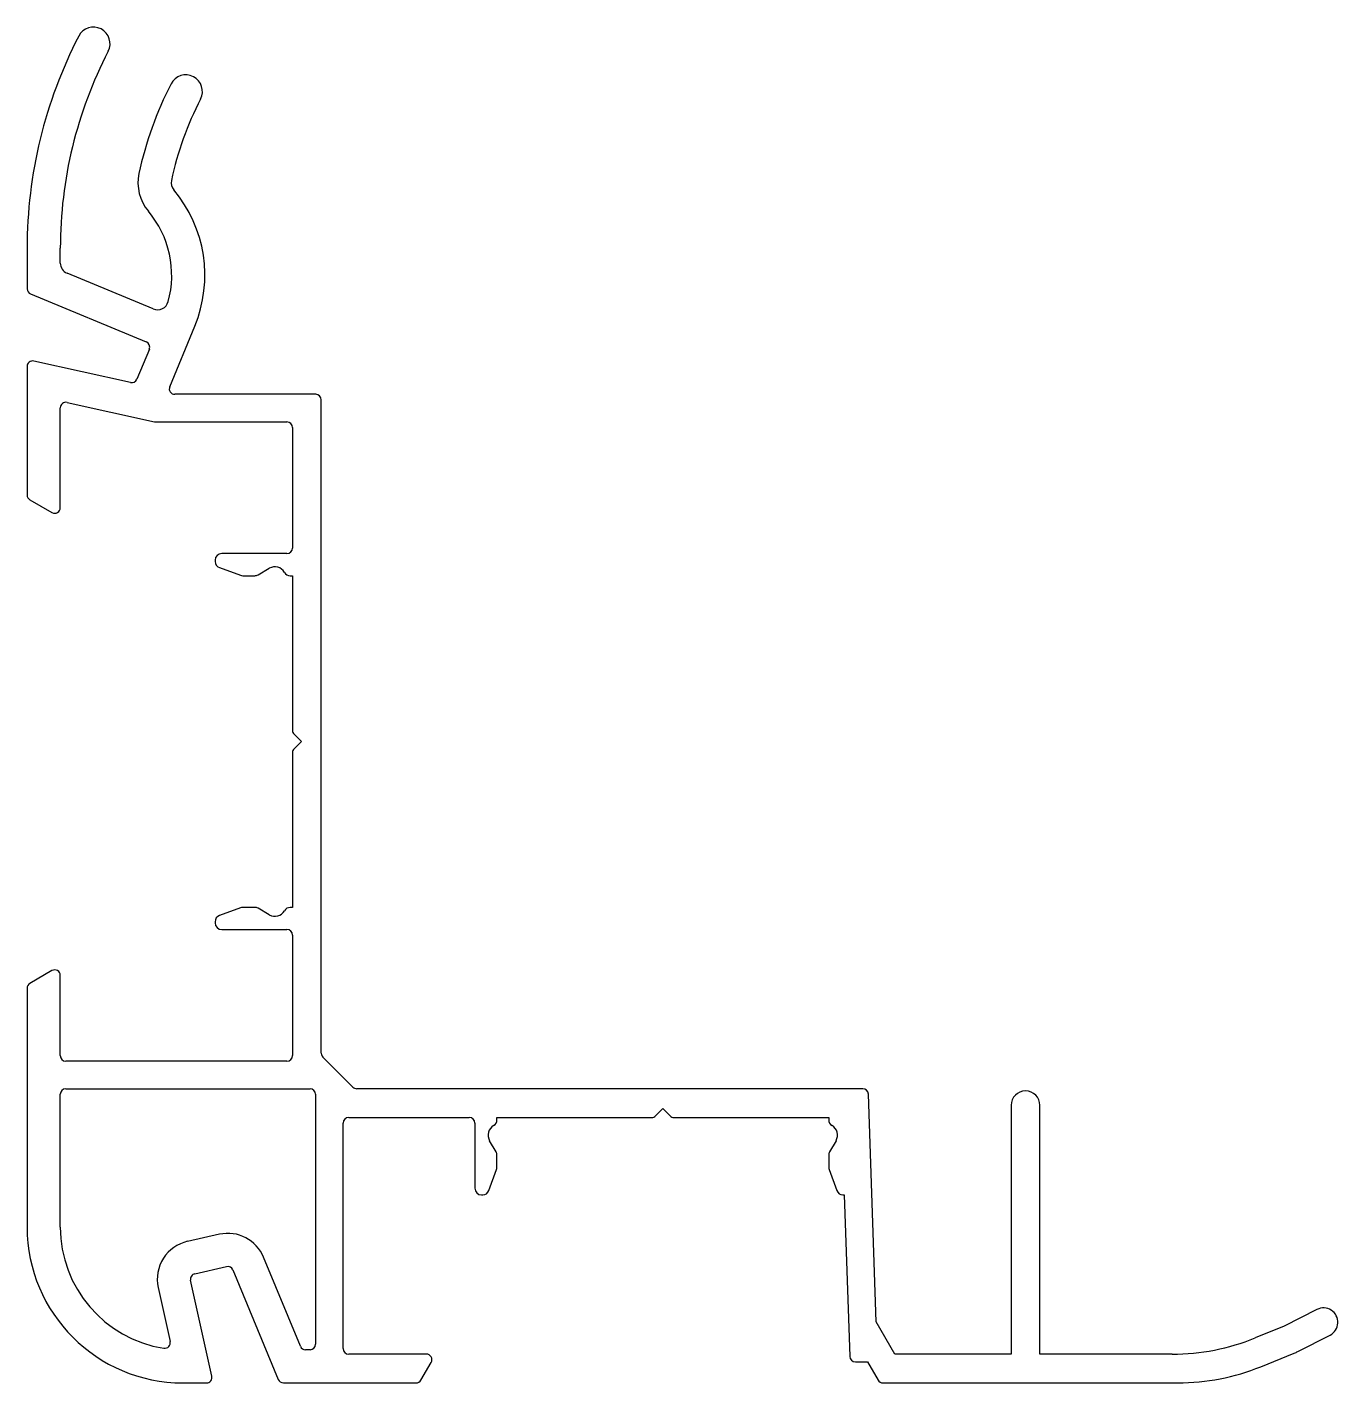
# Model space of a CAD drawing. Extents: x 3 to 62.3, y 1.7 to 63.
import ezdxf

# ---------------------------------------------------------------- set-up
doc = ezdxf.new("R2010")
doc.units = 0
doc.layers.get('0').update_dxf_attribs({"linetype": 'CONTINUOUS'})

msp = doc.modelspace()

# ---------------------------------------------------------------- linework, layer by layer
for p, q in [((3.034, 52.952), (3.034, 51.119)), ((4.534, 52.288), (4.534, 52.952)), ((8.738, 50.213), (4.843, 51.826)), ((3.189, 50.888), (8.424, 48.719)), ((9.481, 46.697), (10.615, 49.435)), ((7.711, 46.883), (3.338, 47.853)), ((8.56, 48.393), (7.996, 47.032)), ((3.034, 47.609), (3.034, 41.802)), ((4.838, 45.984), (8.793, 45.107)), ((16.084, 46.351), (9.712, 46.351)), ((16.334, 16.558), (16.334, 46.101)), ((4.534, 41.225), (4.534, 45.74)), ((8.847, 45.101), (14.784, 45.101)), ((15.034, 44.851), (15.034, 39.401)), ((3.159, 41.585), (4.159, 41.008)), ((11.534, 38.851), (11.534, 38.796)), ((14.784, 39.151), (11.834, 39.151)), ((11.732, 38.514), (12.68, 38.169)), ((12.783, 38.151), (13.327, 38.151)), ((13.477, 38.191), (13.984, 38.484)), ((14.927, 38.151), (15.034, 38.151)), ((15.034, 38.151), (15.034, 31.155)), ((15.107, 30.978), (15.434, 30.651)), ((15.434, 30.651), (15.107, 30.324)), ((15.034, 30.147), (15.034, 23.151)), ((12.68, 23.133), (11.732, 22.788)), ((13.327, 23.151), (12.783, 23.151)), ((13.984, 22.818), (13.477, 23.111)), ((15.034, 23.151), (14.927, 23.151)), ((11.534, 22.506), (11.534, 22.451)), ((11.834, 22.151), (14.784, 22.151)), ((15.034, 21.901), (15.034, 16.451)), ((4.159, 20.294), (3.159, 19.717)), ((4.534, 16.451), (4.534, 20.077)), ((3.034, 19.5), (3.034, 8.696)), ((14.784, 16.201), (4.784, 16.201)), ((17.761, 15.027), (16.407, 16.381)), ((4.784, 14.951), (15.826, 14.951)), ((40.818, 14.954), (17.938, 14.954)), ((41.427, 4.416), (41.068, 14.713)), ((4.534, 8.696), (4.534, 14.701)), ((16.076, 14.701), (16.076, 3.404)), ((47.526, 14.204), (47.526, 2.954)), ((48.826, 2.954), (48.826, 14.204)), ((17.576, 13.654), (23.026, 13.654)), ((24.276, 13.547), (24.276, 13.654)), ((24.276, 13.654), (31.273, 13.654)), ((31.449, 13.727), (31.776, 14.054)), ((31.776, 14.054), (32.103, 13.727)), ((32.28, 13.654), (39.276, 13.654)), ((39.276, 13.654), (39.276, 13.547)), ((17.326, 3.204), (17.326, 13.404)), ((23.276, 13.404), (23.276, 10.454)), ((24.236, 12.097), (23.943, 12.604)), ((39.609, 12.604), (39.316, 12.097)), ((24.276, 11.403), (24.276, 11.947)), ((39.276, 11.947), (39.276, 11.403)), ((23.913, 10.352), (24.258, 11.3)), ((39.294, 11.3), (39.64, 10.352)), ((23.576, 10.154), (23.631, 10.154)), ((39.921, 10.154), (39.976, 10.154)), ((39.976, 10.154), (40.231, 2.847)), ((11.729, 8.373), (10.291, 8.054)), ((10.616, 6.59), (12.054, 6.909)), ((12.339, 6.76), (14.39, 1.808)), ((15.392, 3.308), (13.725, 7.334)), ((11.386, 1.958), (10.426, 6.292)), ((8.961, 5.967), (9.503, 3.522)), ((61.352, 4.974), (59.869, 4.216)), ((42.271, 2.954), (41.427, 4.416)), ((59.869, 4.216), (58.56, 3.686)), ((60.487, 3.073), (61.943, 3.816)), ((15.826, 3.154), (15.623, 3.154)), ((21.087, 2.954), (17.576, 2.954)), ((20.842, 1.779), (21.304, 2.579)), ((40.481, 2.606), (41.029, 2.606)), ((41.029, 2.606), (41.506, 1.779)), ((47.526, 2.954), (42.271, 2.954)), ((54.804, 2.954), (48.826, 2.954)), ((58.813, 2.386), (60.328, 3)), ((10.076, 1.654), (11.142, 1.654)), ((14.621, 1.654), (20.625, 1.654)), ((41.723, 1.654), (55.058, 1.654))]:
    msp.add_line(p, q)
for centre, radius, start, end in [((23.932, 52.952), 20.898, 152.66384, 180), ((6.034, 62.204), 0.75, 332.66384, 152.66384), ((23.932, 52.952), 19.398, 152.66384, 180), ((10.209, 60.046), 0.75, 332.66384, 152.66384), ((23.932, 52.952), 16.198, 152.66384, 167.95497), ((23.932, 52.952), 14.698, 152.66384, 167.95497), ((10.047, 55.915), 2, 167.95497, 220.06006), ((10.047, 55.915), 0.5, 167.95497, 220.06006), ((5.072, 51.731), 6, 337.5, 40.06006), ((5.072, 51.731), 4.5, 344.68076, 40.06006), ((5.034, 52.288), 0.5, 180, 247.5), ((3.284, 51.119), 0.25, 180, 247.5), ((8.93, 50.675), 0.5, 247.5, 344.68076), ((8.329, 48.488), 0.25, 337.5, 67.5), ((3.284, 47.609), 0.25, 77.5, 180), ((7.765, 47.127), 0.25, 257.5, 337.5), ((9.712, 46.601), 0.25, 157.5, 270), ((4.784, 45.74), 0.25, 77.5, 180), ((16.084, 46.101), 0.25, 0, 90), ((8.847, 45.351), 0.25, 257.5, 270), ((14.784, 44.851), 0.25, 360, 90), ((3.284, 41.802), 0.25, 180, 240), ((4.284, 41.225), 0.25, 240, 360), ((14.784, 39.401), 0.25, 270, 0), ((11.834, 38.851), 0.3, 90, 180), ((11.834, 38.796), 0.3, 180, 250), ((12.783, 38.451), 0.3, 250, 270), ((13.327, 38.451), 0.3, 270, 300), ((14.234, 38.051), 0.5, 30, 120), ((14.927, 38.451), 0.3, 210, 270), ((15.284, 31.155), 0.25, 180, 225), ((15.284, 30.147), 0.25, 135, 180), ((11.834, 22.506), 0.3, 110, 180), ((12.783, 22.851), 0.3, 90, 110), ((13.327, 22.851), 0.3, 60, 90), ((14.234, 23.251), 0.5, 240, 330), ((14.927, 22.851), 0.3, 90, 150), ((11.834, 22.451), 0.3, 180, 270), ((14.784, 21.901), 0.25, 360, 90), ((4.284, 20.077), 0.25, 0, 120), ((3.284, 19.5), 0.25, 120, 180), ((16.584, 16.558), 0.25, 180, 225), ((4.784, 16.451), 0.25, 180, 270), ((14.784, 16.451), 0.25, 270, 0), ((4.784, 14.701), 0.25, 90, 180), ((15.826, 14.701), 0.25, 360, 90), ((17.938, 15.204), 0.25, 225, 270), ((40.818, 14.704), 0.25, 2, 90), ((48.176, 14.204), 0.65, 0, 180), ((17.576, 13.404), 0.25, 90, 180), ((23.026, 13.404), 0.25, 360, 90), ((23.976, 13.547), 0.3, 300, 360), ((31.273, 13.904), 0.25, 270, 315), ((32.28, 13.904), 0.25, 225, 270), ((39.576, 13.547), 0.3, 180, 240), ((24.376, 12.854), 0.5, 120, 210), ((39.176, 12.854), 0.5, 330, 60), ((23.976, 11.947), 0.3, 0, 30), ((39.576, 11.947), 0.3, 150, 180), ((23.976, 11.403), 0.3, 340, 0), ((39.576, 11.403), 0.3, 180, 200), ((23.576, 10.454), 0.3, 180, 270), ((23.631, 10.454), 0.3, 270, 340), ((39.921, 10.454), 0.3, 200, 270), ((10.076, 8.696), 7.042, 180, 270), ((10.076, 8.696), 5.542, 180, 261.11962), ((10.67, 6.346), 1.75, 102.5, 192.5), ((12.108, 6.664), 1.75, 22.5, 102.5), ((12.108, 6.664), 0.25, 22.5, 102.5), ((10.67, 6.346), 0.25, 102.5, 192.5), ((61.647, 4.395), 0.65, 297.05859, 117.05859), ((54.804, 12.954), 10, 270, 292.05859), ((9.259, 3.468), 0.25, 261.11962, 12.5), ((15.623, 3.404), 0.25, 202.5, 270), ((15.826, 3.404), 0.25, 270, 0), ((17.576, 3.204), 0.25, 180, 270), ((59.577, 4.854), 2, 292.05859, 297.05859), ((21.087, 2.704), 0.25, 330, 90), ((40.481, 2.856), 0.25, 182, 270), ((11.142, 1.904), 0.25, 270, 12.5), ((55.058, 11.654), 10, 270, 292.05859), ((14.621, 1.904), 0.25, 202.5, 270), ((20.625, 1.904), 0.25, 270, 330), ((41.723, 1.904), 0.25, 210, 270)]:
    msp.add_arc(centre, radius, start, end)

doc.saveas('drawing.dxf')
